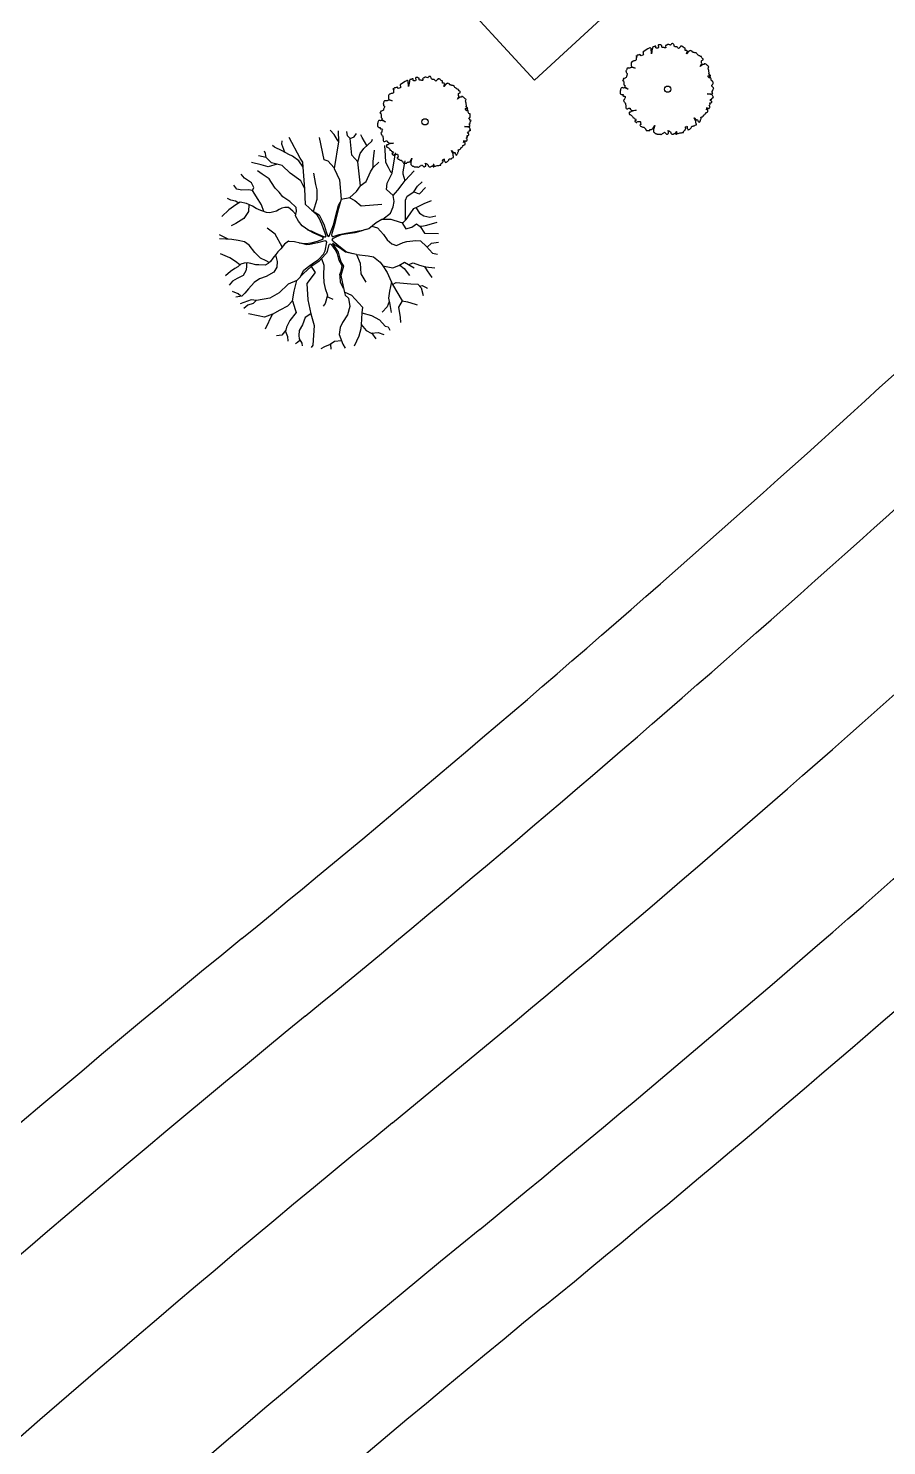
# Model space of a CAD drawing. Extents: x 99089 to 101049, y 99298 to 100905.
# Drawn here: x 99781.5 to 99850, y 100040.5 to 100153.6 of the extents above; entities that cross this region are included whole.
import ezdxf

# ---------------------------------------------------------------- set-up
doc = ezdxf.new("R2010")
doc.units = 0
for name, color, linetype in [('Survey Exist Alignments', 7, 'Continuous'), ('Survey Exist Pavement', 7, 'Continuous'), ('Survey Exist Surface', 7, 'Continuous'), ('Survey Exist Trees', 7, 'Continuous')]:
    doc.layers.add(name, color=color, linetype=linetype)

msp = doc.modelspace()

# ---------------------------------------------------------------- linework, layer by layer
at = {"layer": 'Survey Exist Alignments'}
for centre, start, end in [((99006.15, 101049.85), 309.27672, 313.86239), ((100614.95, 99082.65), 129.27672, 135.18124)]:
    msp.add_arc(centre, 1270.64, start, end, dxfattribs=at)
at = {"layer": 'Survey Exist Pavement'}
msp.add_lwpolyline([(99902.13, 100223.28), (99873.69, 100254.19), (99793.47, 100180.4), (99821.9, 100149.49)], close=True, dxfattribs=at)
for centre, radius, start, end in [((99006.15, 101049.85), 1259.64, 309.27672, 313.86239), ((99006.15, 101049.85), 1281.64, 309.27672, 313.86239), ((100614.95, 99082.65), 1281.64, 129.27672, 135.18124), ((100614.95, 99082.65), 1259.64, 129.27672, 135.18124)]:
    msp.add_arc(centre, radius, start, end, dxfattribs=at)
at = {"layer": 'Survey Exist Surface'}
for centre, radius, start, end in [((99006.15, 101049.85), 1251.64, 309.27672, 313.86239), ((99006.15, 101049.85), 1289.64, 309.27672, 313.86239), ((100614.95, 99082.65), 1289.64, 129.27672, 135.18124), ((100614.95, 99082.65), 1251.64, 129.27672, 135.18124)]:
    msp.add_arc(centre, radius, start, end, dxfattribs=at)
at = {"layer": 'Survey Exist Trees'}
for p, q in [((99830.95, 100152), (99830.58, 100151.77)), ((99811.57, 100149.38), (99811.19, 100149.16)), ((99832.53, 100148.78), (99832.53, 100148.78)), ((99813.14, 100146.17), (99813.14, 100146.17))]:
    msp.add_line(p, q, dxfattribs=at)
for points in [[(99830.58, 100151.77), (99830.53, 100151.77), (99830.56, 100151.73), (99830.56, 100151.69), (99830.58, 100151.64), (99830.58, 100151.6), (99830.6, 100151.55), (99830.56, 100151.53), (99830.53, 100151.49), (99830.47, 100151.46), (99830.4, 100151.44), (99830.36, 100151.46), (99830.36, 100151.51), (99830.31, 100151.55), (99830.27, 100151.53), (99830.22, 100151.51), (99830.18, 100151.49), (99830.14, 100151.49), (99830.09, 100151.49), (99830.05, 100151.44), (99829.98, 100151.42), (99830.05, 100151.38), (99830.05, 100151.33), (99830.02, 100151.29), (99830.02, 100151.24), (99830.02, 100151.2), (99830.02, 100151.15), (99830, 100151.11), (99829.96, 100151.07), (99829.91, 100151.04), (99829.87, 100151.04), (99829.83, 100151.04), (99829.78, 100151.02), (99829.74, 100151), (99829.69, 100150.98), (99829.65, 100150.96), (99829.61, 100150.89), (99829.61, 100150.84), (99829.61, 100150.8), (99829.61, 100150.76), (99829.61, 100150.69), (99829.61, 100150.65), (99829.63, 100150.58), (99829.92, 100150.45), (99829.61, 100150.51), (99829.56, 100150.49), (99829.52, 100150.47), (99829.47, 100150.45)], [(99834.27, 100151.84), (99834.22, 100151.82), (99834.03, 100151.6), (99834.11, 100151.84), (99834.05, 100151.86), (99834, 100151.86), (99833.96, 100151.88), (99833.91, 100151.88), (99833.91, 100151.93), (99833.91, 100151.97), (99833.91, 100152.02), (99833.96, 100152.02), (99833.91, 100152.04), (99833.83, 100152.08), (99833.76, 100152.13), (99833.76, 100152.17), (99833.72, 100152.19), (99833.67, 100152.22), (99833.63, 100152.22), (99833.56, 100152.22), (99833.56, 100152.17), (99833.52, 100152.13), (99833.47, 100152.11), (99833.43, 100152.06), (99833.38, 100152.04), (99833.32, 100152.11), (99833.27, 100152.15), (99833.23, 100152.15), (99833.16, 100152.15), (99833.12, 100152.15), (99833.1, 100152.19), (99833.05, 100152.22), (99833.03, 100152.26), (99833.03, 100152.3), (99833.01, 100152.35), (99832.96, 100152.39), (99832.92, 100152.42), (99832.88, 100152.42), (99832.83, 100152.39), (99832.81, 100152.35), (99832.76, 100152.3), (99832.72, 100152.33), (99832.68, 100152.33), (99832.61, 100152.35), (99832.57, 100152.35), (99832.52, 100152.35), (99832.48, 100152.3), (99832.43, 100152.3), (99832.39, 100152.28), (99832.37, 100152.24), (99832.32, 100152.22), (99832.35, 100152.17), (99832.39, 100152.13), (99832.37, 100152.08), (99832.32, 100152.08), (99832.28, 100152.08), (99832.23, 100152.11), (99832.19, 100152.11), (99832.15, 100152.11), (99832.1, 100152.11), (99832.06, 100152.13), (99832.06, 100152.17), (99832.06, 100152.22), (99832.06, 100152.26), (99832.01, 100152.28), (99831.97, 100152.33), (99831.93, 100152.33), (99831.88, 100152.33), (99831.84, 100152.33), (99831.79, 100152.33), (99831.77, 100152.28), (99831.77, 100152.24), (99831.79, 100152.19), (99831.79, 100152.15), (99831.79, 100152.11), (99831.77, 100152.06), (99831.73, 100152.06), (99831.68, 100152.06), (99831.64, 100152.06), (99831.59, 100152.08), (99831.59, 100152.13), (99831.59, 100152.17), (99831.59, 100152.22), (99831.55, 100152.22), (99831.51, 100152.22), (99831.46, 100152.19), (99831.42, 100152.17), (99831.37, 100152.17), (99831.33, 100152.17), (99831.33, 100152.13), (99831.31, 100152.08), (99831.31, 100152.04), (99831.28, 100152), (99831.22, 100151.6), (99831.2, 100152.02), (99831.17, 100152.06), (99831.13, 100152.08), (99831.09, 100152.08), (99831.04, 100152.06), (99831, 100152.04), (99830.95, 100152)], [(99836.1, 100148.96), (99836.06, 100149.01), (99836.04, 100149.05), (99836.06, 100149.1), (99836.08, 100149.14), (99836.12, 100149.14), (99836.12, 100149.19), (99836.15, 100149.23), (99836.15, 100149.27), (99836.15, 100149.32), (99836.12, 100149.36), (99836.12, 100149.41), (99836.08, 100149.43), (99836.04, 100149.45), (99836.01, 100149.5), (99835.99, 100149.56), (99835.99, 100149.61), (99835.98, 100149.66), (99835.96, 100149.68), (99835.93, 100149.7), (99835.9, 100149.7), (99835.86, 100149.69), (99835.84, 100149.67), (99835.8, 100149.71), (99835.75, 100149.76), (99835.76, 100149.84), (99835.81, 100149.86), (99835.84, 100149.85), (99835.84, 100149.83), (99835.9, 100149.8), (99835.9, 100149.82), (99835.94, 100149.83), (99835.94, 100149.86), (99835.92, 100149.89), (99835.87, 100149.95), (99835.84, 100149.96), (99835.83, 100149.98), (99835.81, 100149.98), (99835.81, 100150.03), (99835.84, 100150.07), (99835.84, 100150.11), (99835.81, 100150.16), (99835.81, 100150.2), (99835.81, 100150.27), (99835.79, 100150.34), (99835.79, 100150.38), (99835.77, 100150.42), (99835.77, 100150.47), (99835.79, 100150.51), (99835.81, 100150.56), (99835.79, 100150.6), (99835.75, 100150.62), (99835.68, 100150.67), (99835.66, 100150.71), (99835.62, 100150.76), (99835.57, 100150.78), (99835.53, 100150.8), (99835.48, 100150.8), (99835.44, 100150.8), (99835.44, 100150.76), (99835.37, 100150.76), (99835.33, 100150.76), (99835.13, 100150.58), (99835.26, 100150.84), (99835.22, 100150.87), (99835.22, 100150.91), (99835.22, 100150.96), (99835.22, 100151), (99835.22, 100151.04), (99835.26, 100151.07), (99835.31, 100151.09), (99835.35, 100151.11), (99835.35, 100151.15), (99835.35, 100151.2), (99835.31, 100151.22), (99835.26, 100151.27), (99835.22, 100151.33), (99835.22, 100151.38), (99835.17, 100151.38), (99835.11, 100151.4), (99835.08, 100151.44), (99835.04, 100151.44), (99835, 100151.46), (99834.95, 100151.49), (99834.93, 100151.53), (99834.89, 100151.57), (99834.86, 100151.62), (99834.86, 100151.66), (99834.82, 100151.66), (99834.78, 100151.69), (99834.73, 100151.69), (99834.69, 100151.69), (99834.64, 100151.71), (99834.6, 100151.71), (99834.55, 100151.73), (99834.51, 100151.73), (99834.49, 100151.77), (99834.49, 100151.82), (99834.36, 100151.86), (99834.31, 100151.84), (99834.27, 100151.84)], [(99814.88, 100149.23), (99814.84, 100149.21), (99814.65, 100148.99), (99814.73, 100149.23), (99814.66, 100149.25), (99814.62, 100149.25), (99814.57, 100149.27), (99814.53, 100149.27), (99814.53, 100149.32), (99814.53, 100149.36), (99814.53, 100149.41), (99814.57, 100149.41), (99814.53, 100149.43), (99814.44, 100149.47), (99814.37, 100149.52), (99814.37, 100149.56), (99814.33, 100149.58), (99814.28, 100149.61), (99814.24, 100149.61), (99814.17, 100149.61), (99814.17, 100149.56), (99814.13, 100149.52), (99814.09, 100149.49), (99814.04, 100149.45), (99814, 100149.43), (99813.93, 100149.49), (99813.89, 100149.54), (99813.84, 100149.54), (99813.78, 100149.54), (99813.73, 100149.54), (99813.71, 100149.58), (99813.67, 100149.61), (99813.64, 100149.65), (99813.64, 100149.69), (99813.62, 100149.74), (99813.58, 100149.78), (99813.53, 100149.8), (99813.49, 100149.8), (99813.45, 100149.78), (99813.42, 100149.74), (99813.38, 100149.69), (99813.33, 100149.72), (99813.29, 100149.72), (99813.22, 100149.74), (99813.18, 100149.74), (99813.14, 100149.74), (99813.09, 100149.69), (99813.05, 100149.69), (99813, 100149.67), (99812.98, 100149.63), (99812.94, 100149.61), (99812.96, 100149.56), (99813, 100149.52), (99812.98, 100149.47), (99812.94, 100149.47), (99812.89, 100149.47), (99812.85, 100149.49), (99812.8, 100149.49), (99812.76, 100149.49), (99812.72, 100149.49), (99812.67, 100149.52), (99812.67, 100149.56), (99812.67, 100149.61), (99812.67, 100149.65), (99812.63, 100149.67), (99812.58, 100149.72), (99812.54, 100149.72), (99812.49, 100149.72), (99812.45, 100149.72), (99812.41, 100149.72), (99812.38, 100149.67), (99812.38, 100149.63), (99812.41, 100149.58), (99812.41, 100149.54), (99812.41, 100149.49), (99812.38, 100149.45), (99812.34, 100149.45), (99812.3, 100149.45), (99812.25, 100149.45), (99812.21, 100149.47), (99812.21, 100149.52), (99812.21, 100149.56), (99812.21, 100149.61), (99812.16, 100149.61), (99812.12, 100149.61), (99812.08, 100149.58), (99812.03, 100149.56), (99811.99, 100149.56), (99811.94, 100149.56), (99811.94, 100149.52), (99811.92, 100149.47), (99811.92, 100149.43), (99811.9, 100149.38), (99811.84, 100148.99), (99811.81, 100149.41), (99811.79, 100149.45), (99811.74, 100149.47), (99811.7, 100149.47), (99811.66, 100149.45), (99811.61, 100149.43), (99811.57, 100149.38)], [(99829.47, 100150.45), (99829.43, 100150.45), (99829.38, 100150.47), (99829.34, 100150.45), (99829.3, 100150.45), (99829.25, 100150.4), (99829.25, 100150.36), (99829.23, 100150.31), (99829.21, 100150.27), (99829.19, 100150.23), (99829.19, 100150.18), (99829.21, 100150.18), (99829.21, 100150.14), (99829.23, 100150.09), (99829.25, 100150.05), (99829.3, 100150.03), (99829.3, 100149.98), (99829.3, 100149.94), (99829.27, 100149.89), (99829.25, 100149.85), (99829.23, 100149.81), (99829.23, 100149.76), (99829.21, 100149.72), (99829.16, 100149.69), (99829.12, 100149.65), (99829.05, 100149.63), (99829.02, 100149.62), (99829.02, 100149.63), (99829.01, 100149.64), (99828.98, 100149.59), (99828.98, 100149.59), (99829.02, 100149.58), (99829, 100149.57), (99828.99, 100149.56), (99828.93, 100149.48), (99829.01, 100149.45), (99829.01, 100149.41), (99829.03, 100149.36), (99829.03, 100149.32), (99829.03, 100149.27), (99829.03, 100149.23), (99829.03, 100149.19), (99829.03, 100149.14), (99829.05, 100149.1), (99829.1, 100149.1), (99829.12, 100149.05), (99829.1, 100149.01), (99829.1, 100148.96), (99829.37, 100148.79), (99829.07, 100148.88), (99829.03, 100148.88), (99828.99, 100148.85), (99828.94, 100148.88), (99828.9, 100148.9), (99828.85, 100148.88), (99828.81, 100148.85), (99828.79, 100148.81), (99828.77, 100148.77), (99828.77, 100148.7), (99828.74, 100148.63), (99828.74, 100148.59), (99828.72, 100148.54), (99828.72, 100148.5), (99828.72, 100148.46), (99828.74, 100148.41), (99828.79, 100148.39), (99828.85, 100148.35), (99828.9, 100148.35), (99828.94, 100148.35), (99828.99, 100148.32), (99828.96, 100148.31), (99828.95, 100148.29), (99828.94, 100148.26), (99828.99, 100148.23), (99829.03, 100148.21), (99829.07, 100148.21), (99829.12, 100148.19), (99829.14, 100148.15), (99829.12, 100148.1), (99829.1, 100148.06), (99829.07, 100148.01), (99829.07, 100148.01), (99829.07, 100148), (99829.1, 100147.97), (99829.07, 100147.96), (99829.07, 100147.95), (99829.03, 100147.92), (99829.01, 100147.88), (99829.03, 100147.84), (99829.03, 100147.79), (99829.07, 100147.75), (99829.1, 100147.7), (99829.14, 100147.68), (99829.16, 100147.64), (99829.16, 100147.59), (99829.16, 100147.55), (99829.19, 100147.5), (99829.19, 100147.46), (99829.19, 100147.42), (99829.19, 100147.37), (99829.19, 100147.33)], [(99811.19, 100149.16), (99811.15, 100149.16), (99811.17, 100149.12), (99811.17, 100149.07), (99811.19, 100149.03), (99811.19, 100148.99), (99811.21, 100148.94), (99811.17, 100148.92), (99811.15, 100148.88), (99811.08, 100148.85), (99811.01, 100148.83), (99810.97, 100148.85), (99810.97, 100148.9), (99810.93, 100148.94), (99810.88, 100148.92), (99810.84, 100148.9), (99810.79, 100148.88), (99810.75, 100148.88), (99810.71, 100148.88), (99810.66, 100148.83), (99810.59, 100148.81), (99810.66, 100148.76), (99810.66, 100148.72), (99810.64, 100148.68), (99810.64, 100148.63), (99810.64, 100148.59), (99810.64, 100148.54), (99810.62, 100148.5), (99810.57, 100148.46), (99810.53, 100148.43), (99810.48, 100148.43), (99810.44, 100148.43), (99810.4, 100148.41), (99810.35, 100148.39), (99810.31, 100148.37), (99810.26, 100148.34), (99810.22, 100148.28), (99810.22, 100148.23), (99810.22, 100148.19), (99810.22, 100148.15), (99810.22, 100148.08), (99810.22, 100148.04), (99810.24, 100147.97), (99810.53, 100147.84), (99810.22, 100147.9), (99810.17, 100147.88), (99810.13, 100147.86), (99810.09, 100147.84)], [(99816.72, 100146.35), (99816.67, 100146.4), (99816.65, 100146.44), (99816.67, 100146.49), (99816.69, 100146.53), (99816.74, 100146.53), (99816.74, 100146.58), (99816.76, 100146.62), (99816.76, 100146.66), (99816.76, 100146.71), (99816.74, 100146.75), (99816.74, 100146.8), (99816.69, 100146.82), (99816.65, 100146.84), (99816.63, 100146.88), (99816.6, 100146.95), (99816.6, 100147), (99816.59, 100147.05), (99816.58, 100147.07), (99816.55, 100147.09), (99816.51, 100147.09), (99816.48, 100147.08), (99816.46, 100147.06), (99816.41, 100147.1), (99816.37, 100147.15), (99816.38, 100147.23), (99816.43, 100147.25), (99816.46, 100147.24), (99816.45, 100147.22), (99816.51, 100147.19), (99816.51, 100147.21), (99816.56, 100147.22), (99816.55, 100147.25), (99816.53, 100147.28), (99816.48, 100147.34), (99816.45, 100147.35), (99816.44, 100147.36), (99816.43, 100147.37), (99816.43, 100147.42), (99816.45, 100147.46), (99816.45, 100147.5), (99816.43, 100147.55), (99816.43, 100147.59), (99816.43, 100147.66), (99816.41, 100147.73), (99816.41, 100147.77), (99816.38, 100147.81), (99816.38, 100147.86), (99816.41, 100147.9), (99816.43, 100147.95), (99816.41, 100147.99), (99816.36, 100148.01), (99816.3, 100148.06), (99816.27, 100148.1), (99816.23, 100148.15), (99816.18, 100148.17), (99816.14, 100148.19), (99816.1, 100148.19), (99816.05, 100148.19), (99816.05, 100148.15), (99815.99, 100148.15), (99815.94, 100148.15), (99815.74, 100147.97), (99815.88, 100148.23), (99815.83, 100148.26), (99815.83, 100148.3), (99815.83, 100148.34), (99815.83, 100148.39), (99815.83, 100148.43), (99815.88, 100148.46), (99815.92, 100148.48), (99815.96, 100148.5), (99815.96, 100148.54), (99815.96, 100148.59), (99815.92, 100148.61), (99815.88, 100148.65), (99815.83, 100148.72), (99815.83, 100148.76), (99815.79, 100148.76), (99815.72, 100148.79), (99815.7, 100148.83), (99815.65, 100148.83), (99815.61, 100148.85), (99815.57, 100148.88), (99815.54, 100148.92), (99815.5, 100148.96), (99815.48, 100149.01), (99815.48, 100149.05), (99815.43, 100149.05), (99815.39, 100149.07), (99815.35, 100149.07), (99815.3, 100149.07), (99815.26, 100149.1), (99815.21, 100149.1), (99815.17, 100149.12), (99815.12, 100149.12), (99815.1, 100149.16), (99815.1, 100149.21), (99814.97, 100149.25), (99814.93, 100149.23), (99814.88, 100149.23)], [(99834.78, 100146.16), (99834.78, 100146.2), (99834.63, 100146.49), (99834.82, 100146.27), (99834.82, 100146.31), (99834.82, 100146.35), (99834.86, 100146.33), (99834.91, 100146.33), (99834.95, 100146.29), (99834.93, 100146.24), (99834.95, 100146.2), (99835, 100146.16), (99835.04, 100146.13), (99835.08, 100146.16), (99835.11, 100146.2), (99835.13, 100146.24), (99835.15, 100146.29), (99835.15, 100146.33), (99835.17, 100146.38), (99835.2, 100146.42), (99835.2, 100146.47), (99835.17, 100146.51), (99835.17, 100146.55), (99835.22, 100146.55), (99835.26, 100146.58), (99835.31, 100146.58), (99835.37, 100146.62), (99835.39, 100146.66), (99835.39, 100146.71), (99835.44, 100146.73), (99835.5, 100146.77), (99835.53, 100146.82), (99835.57, 100146.84), (99835.57, 100146.89), (99835.59, 100146.93), (99835.64, 100146.93), (99835.68, 100146.95), (99835.73, 100146.97), (99835.73, 100147.02), (99835.73, 100147.06), (99835.73, 100147.11), (99835.7, 100147.15), (99835.66, 100147.15), (99835.62, 100147.13), (99835.62, 100147.17), (99835.64, 100147.22), (99835.64, 100147.26), (99835.66, 100147.31), (99835.66, 100147.26), (99835.7, 100147.26), (99835.75, 100147.26), (99835.79, 100147.24), (99835.84, 100147.24), (99835.86, 100147.28), (99835.9, 100147.31), (99835.9, 100147.35), (99835.9, 100147.39), (99835.88, 100147.44), (99835.84, 100147.46), (99835.86, 100147.5), (99835.88, 100147.55), (99835.92, 100147.57), (99835.92, 100147.62), (99835.88, 100147.64), (99835.9, 100147.68), (99835.95, 100147.7), (99835.99, 100147.7), (99836.04, 100147.75), (99836.04, 100147.79), (99836.01, 100147.84), (99835.97, 100147.86), (99835.92, 100147.9), (99835.95, 100147.95), (99835.99, 100147.97), (99836.04, 100147.99), (99836.06, 100148.04), (99836.15, 100148.15), (99836.12, 100148.08), (99836.17, 100148.06), (99836.17, 100148.1), (99836.17, 100148.15), (99836.15, 100148.19), (99836.12, 100148.23), (99836.1, 100148.28), (99836.08, 100148.32), (99835.69, 100148.4), (99836.06, 100148.41), (99836.1, 100148.43), (99836.12, 100148.48), (99836.08, 100148.52), (99836.08, 100148.57), (99836.08, 100148.61), (99836.08, 100148.65), (99836.12, 100148.65), (99836.12, 100148.7), (99836.15, 100148.74), (99836.15, 100148.79), (99836.19, 100148.83), (99836.21, 100148.88), (99836.17, 100148.9), (99836.1, 100148.96)], [(99810.09, 100147.84), (99810.04, 100147.84), (99810, 100147.86), (99809.95, 100147.84), (99809.91, 100147.84), (99809.87, 100147.79), (99809.87, 100147.75), (99809.84, 100147.7), (99809.82, 100147.66), (99809.8, 100147.61), (99809.8, 100147.57), (99809.82, 100147.57), (99809.82, 100147.53), (99809.84, 100147.48), (99809.87, 100147.44), (99809.91, 100147.42), (99809.91, 100147.37), (99809.91, 100147.33), (99809.89, 100147.28), (99809.87, 100147.24), (99809.84, 100147.19), (99809.84, 100147.15), (99809.82, 100147.11), (99809.78, 100147.08), (99809.73, 100147.04), (99809.67, 100147.02), (99809.64, 100147.01), (99809.64, 100147.02), (99809.63, 100147.03), (99809.59, 100146.98), (99809.59, 100146.98), (99809.64, 100146.97), (99809.61, 100146.96), (99809.6, 100146.95), (99809.54, 100146.87), (99809.62, 100146.84), (99809.62, 100146.8), (99809.64, 100146.75), (99809.64, 100146.71), (99809.64, 100146.66), (99809.64, 100146.62), (99809.64, 100146.58), (99809.64, 100146.53), (99809.67, 100146.49), (99809.71, 100146.49), (99809.73, 100146.44), (99809.71, 100146.4), (99809.71, 100146.35), (99809.98, 100146.18), (99809.69, 100146.27), (99809.64, 100146.27), (99809.6, 100146.24), (99809.56, 100146.27), (99809.51, 100146.29), (99809.47, 100146.27), (99809.42, 100146.24), (99809.4, 100146.2), (99809.38, 100146.15), (99809.38, 100146.09), (99809.36, 100146.02), (99809.36, 100145.98), (99809.34, 100145.93), (99809.34, 100145.89), (99809.34, 100145.85), (99809.36, 100145.8), (99809.4, 100145.78), (99809.47, 100145.73), (99809.51, 100145.73), (99809.56, 100145.73), (99809.6, 100145.71), (99809.57, 100145.7), (99809.56, 100145.68), (99809.56, 100145.65), (99809.6, 100145.62), (99809.64, 100145.6), (99809.69, 100145.6), (99809.73, 100145.58), (99809.76, 100145.54), (99809.73, 100145.49), (99809.71, 100145.45), (99809.69, 100145.4), (99809.69, 100145.4), (99809.69, 100145.38), (99809.72, 100145.36), (99809.69, 100145.34), (99809.69, 100145.34), (99809.64, 100145.31), (99809.62, 100145.27), (99809.64, 100145.23), (99809.64, 100145.18), (99809.69, 100145.14), (99809.71, 100145.09), (99809.76, 100145.07), (99809.78, 100145.03), (99809.78, 100144.98), (99809.78, 100144.94), (99809.8, 100144.89), (99809.8, 100144.85), (99809.8, 100144.81), (99809.8, 100144.76), (99809.8, 100144.72)], [(99829.19, 100147.33), (99829.19, 100147.28), (99829.21, 100147.24), (99829.25, 100147.22), (99829.3, 100147.22), (99829.34, 100147.22), (99829.38, 100147.24), (99829.43, 100147.26), (99829.47, 100147.26), (99829.52, 100147.26), (99829.54, 100147.22), (99829.54, 100147.17), (99829.61, 100147.13), (99829.65, 100147.08), (99830.01, 100147.09), (99829.61, 100147), (99829.56, 100146.95), (99829.52, 100146.95), (99829.47, 100146.95), (99829.45, 100146.91), (99829.45, 100146.86), (99829.45, 100146.8), (99829.47, 100146.75), (99829.52, 100146.75), (99829.56, 100146.73), (99829.61, 100146.71), (99829.67, 100146.64), (99829.72, 100146.6), (99829.74, 100146.55), (99829.74, 100146.51), (99829.78, 100146.51), (99829.83, 100146.49), (99829.85, 100146.44), (99829.89, 100146.42), (99829.96, 100146.4), (99829.98, 100146.35), (99830, 100146.31), (99829.96, 100146.29), (99829.94, 100146.24), (99829.89, 100146.24), (99829.91, 100146.2), (99829.96, 100146.16), (99830.02, 100146.13), (99830.07, 100146.11), (99830.05, 100146.16), (99830.09, 100146.18), (99830.14, 100146.2), (99830.18, 100146.2), (99830.22, 100146.2), (99830.27, 100146.2), (99830.33, 100146.2), (99830.36, 100146.16), (99830.36, 100146.11), (99830.36, 100146.07), (99830.38, 100146.02), (99830.38, 100145.96), (99830.33, 100145.93), (99830.29, 100145.91), (99830.33, 100145.87), (99830.36, 100145.82), (99830.4, 100145.8), (99830.44, 100145.8), (99830.49, 100145.76), (99830.53, 100145.74), (99830.58, 100145.74), (99830.62, 100145.74), (99830.67, 100145.69), (99830.73, 100145.65), (99830.75, 100145.6), (99830.75, 100145.56), (99830.8, 100145.54), (99830.82, 100145.49), (99830.86, 100145.49), (99830.91, 100145.47), (99830.95, 100145.47), (99831.02, 100145.47), (99831.09, 100145.47), (99831.09, 100145.51), (99831.11, 100145.56), (99831.15, 100145.56), (99831.22, 100145.56), (99831.26, 100145.58), (99831.31, 100145.6), (99831.35, 100145.6), (99831.49, 100145.87), (99831.39, 100145.56), (99831.39, 100145.51), (99831.39, 100145.47), (99831.39, 100145.43), (99831.39, 100145.38), (99831.42, 100145.34), (99831.46, 100145.31), (99831.51, 100145.27), (99831.53, 100145.23), (99831.57, 100145.23), (99831.62, 100145.23), (99831.66, 100145.2), (99831.7, 100145.2), (99831.75, 100145.2), (99831.79, 100145.2), (99831.84, 100145.2)], [(99815.39, 100143.54), (99815.39, 100143.59), (99815.25, 100143.88), (99815.43, 100143.66), (99815.43, 100143.7), (99815.43, 100143.74), (99815.48, 100143.72), (99815.52, 100143.72), (99815.57, 100143.68), (99815.54, 100143.63), (99815.57, 100143.59), (99815.61, 100143.54), (99815.65, 100143.52), (99815.7, 100143.54), (99815.72, 100143.59), (99815.74, 100143.63), (99815.77, 100143.68), (99815.77, 100143.72), (99815.79, 100143.77), (99815.81, 100143.81), (99815.81, 100143.85), (99815.79, 100143.9), (99815.79, 100143.94), (99815.83, 100143.94), (99815.88, 100143.96), (99815.92, 100143.96), (99815.99, 100144.01), (99816.01, 100144.05), (99816.01, 100144.1), (99816.05, 100144.12), (99816.12, 100144.16), (99816.14, 100144.21), (99816.18, 100144.23), (99816.18, 100144.27), (99816.21, 100144.32), (99816.25, 100144.32), (99816.3, 100144.34), (99816.34, 100144.36), (99816.34, 100144.41), (99816.34, 100144.45), (99816.34, 100144.5), (99816.32, 100144.54), (99816.27, 100144.54), (99816.23, 100144.52), (99816.23, 100144.56), (99816.25, 100144.61), (99816.25, 100144.65), (99816.27, 100144.69), (99816.27, 100144.65), (99816.32, 100144.65), (99816.36, 100144.65), (99816.41, 100144.63), (99816.45, 100144.63), (99816.47, 100144.67), (99816.52, 100144.69), (99816.52, 100144.74), (99816.52, 100144.78), (99816.49, 100144.83), (99816.45, 100144.85), (99816.47, 100144.89), (99816.49, 100144.94), (99816.54, 100144.96), (99816.54, 100145), (99816.49, 100145.03), (99816.52, 100145.07), (99816.56, 100145.09), (99816.6, 100145.09), (99816.65, 100145.14), (99816.65, 100145.18), (99816.63, 100145.23), (99816.58, 100145.25), (99816.54, 100145.29), (99816.56, 100145.34), (99816.6, 100145.36), (99816.65, 100145.38), (99816.67, 100145.42), (99816.76, 100145.54), (99816.74, 100145.47), (99816.78, 100145.45), (99816.78, 100145.49), (99816.78, 100145.54), (99816.76, 100145.58), (99816.74, 100145.62), (99816.72, 100145.67), (99816.69, 100145.71), (99816.31, 100145.79), (99816.67, 100145.8), (99816.72, 100145.82), (99816.74, 100145.87), (99816.69, 100145.91), (99816.69, 100145.96), (99816.69, 100146), (99816.69, 100146.04), (99816.74, 100146.04), (99816.74, 100146.09), (99816.76, 100146.13), (99816.76, 100146.18), (99816.8, 100146.22), (99816.83, 100146.27), (99816.78, 100146.29), (99816.72, 100146.35)], [(99831.84, 100145.2), (99831.88, 100145.2), (99831.93, 100145.2), (99831.97, 100145.2), (99831.97, 100145.16), (99832.01, 100145.16), (99832.06, 100145.18), (99832.1, 100145.23), (99832.17, 100145.27), (99832.21, 100145.29), (99832.26, 100145.34), (99832.3, 100145.31), (99832.35, 100145.27), (99832.39, 100145.23), (99832.43, 100145.2), (99832.5, 100145.2), (99832.54, 100145.23), (99832.59, 100145.25), (99832.59, 100145.25), (99832.59, 100145.31), (99832.59, 100145.38), (99832.57, 100145.43), (99832.54, 100145.49), (99832.54, 100145.45), (99832.59, 100145.45), (99832.63, 100145.45), (99832.68, 100145.43), (99832.74, 100145.36), (99832.79, 100145.31), (99832.79, 100145.27), (99832.81, 100145.23), (99832.85, 100145.2), (99832.9, 100145.2), (99832.94, 100145.18), (99832.99, 100145.2), (99833.05, 100145.23), (99833.1, 100145.23), (99833.14, 100145.25), (99833.16, 100145.29), (99833.21, 100145.34), (99833.23, 100145.38), (99833.18, 100145.38), (99833.23, 100145.38), (99833.27, 100145.38), (99833.25, 100145.34), (99833.23, 100145.29), (99833.21, 100145.25), (99833.18, 100145.2), (99833.23, 100145.2), (99833.27, 100145.23), (99833.32, 100145.23), (99833.36, 100145.23), (99833.43, 100145.27), (99833.49, 100145.29), (99833.54, 100145.29), (99833.58, 100145.29), (99833.63, 100145.29), (99833.69, 100145.31), (99833.74, 100145.31), (99833.78, 100145.31), (99833.78, 100145.36), (99833.8, 100145.4), (99833.83, 100145.45), (99833.87, 100145.47), (99833.91, 100145.51), (99833.91, 100145.56), (99833.94, 100145.6), (99833.98, 100145.6), (99833.98, 100145.65), (99833.94, 100145.69), (99833.94, 100145.74), (99833.96, 100145.78), (99834, 100145.78), (99834.02, 100145.82), (99834.07, 100145.8), (99834.07, 100145.76), (99834.07, 100145.71), (99834.09, 100145.67), (99834.11, 100145.62), (99834.16, 100145.56), (99834.16, 100145.51), (99834.2, 100145.56), (99834.25, 100145.56), (99834.29, 100145.58), (99834.31, 100145.62), (99834.36, 100145.65), (99834.4, 100145.69), (99834.42, 100145.74), (99834.44, 100145.78), (99834.49, 100145.82), (99834.55, 100145.82), (99834.6, 100145.85), (99834.64, 100145.85), (99834.69, 100145.87), (99834.73, 100145.91), (99834.78, 100145.93), (99834.82, 100145.93), (99834.82, 100145.98), (99834.8, 100146.02), (99834.78, 100146.09), (99834.78, 100146.16)], [(99803.59, 100139.57), (99803.56, 100140.82), (99803.42, 100142.56), (99803.39, 100142.94), (99803.17, 100143.27), (99802.3, 100144.91)], [(99805.87, 100142.52), (99805.41, 100143.02), (99805.1, 100143.14), (99804.72, 100144.92)], [(99806.21, 100144.63), (99805.9, 100145.16), (99805.56, 100145.51)], [(99806.21, 100145.46), (99806.24, 100144.58), (99805.9, 100142.44), (99806.33, 100141.55), (99806.46, 100139.99), (99807.15, 100140.13), (99807.67, 100140.61), (99807.99, 100141.06), (99807.77, 100142.99), (99807.29, 100143.51), (99807.18, 100144.83), (99806.95, 100145.05), (99806.91, 100145.4)], [(99807.18, 100144.83), (99807.48, 100144.97), (99807.68, 100145.23)], [(99808.51, 100144.27), (99808.13, 100144.91), (99808.01, 100145.14)], [(99800.46, 100143.32), (99800.42, 100143.63), (99800.33, 100143.84)], [(99803.42, 100142.56), (99803.06, 100143.07), (99802.56, 100143.43), (99802.28, 100143.57), (99801.75, 100143.85), (99801.14, 100144.16), (99800.98, 100144.27)], [(99801.95, 100143.75), (99801.72, 100144.38), (99801.73, 100144.66)], [(99807.77, 100142.99), (99807.96, 100143.65), (99808.27, 100144.04), (99808.89, 100144.63), (99808.96, 100144.79)], [(99809, 100142.53), (99809, 100143.01), (99809.11, 100143.9)], [(99809.8, 100144.72), (99809.8, 100144.67), (99809.82, 100144.63), (99809.87, 100144.61), (99809.91, 100144.61), (99809.95, 100144.61), (99810, 100144.63), (99810.04, 100144.65), (99810.09, 100144.65), (99810.13, 100144.65), (99810.15, 100144.61), (99810.15, 100144.56), (99810.22, 100144.52), (99810.26, 100144.47), (99810.62, 100144.48), (99810.22, 100144.39), (99810.17, 100144.34), (99810.13, 100144.34), (99810.09, 100144.34), (99810.06, 100144.3), (99810.06, 100144.25), (99810.06, 100144.19), (99810.09, 100144.14), (99810.13, 100144.14), (99810.17, 100144.12), (99810.22, 100144.1), (99810.29, 100144.03), (99810.33, 100143.99), (99810.35, 100143.94), (99810.35, 100143.9), (99810.4, 100143.9), (99810.44, 100143.88), (99810.46, 100143.83), (99810.51, 100143.81), (99810.57, 100143.79), (99810.59, 100143.74), (99810.62, 100143.7), (99810.57, 100143.68), (99810.55, 100143.63), (99810.51, 100143.63), (99810.53, 100143.59), (99810.57, 100143.54), (99810.64, 100143.52), (99810.68, 100143.5), (99810.66, 100143.54), (99810.71, 100143.57), (99810.75, 100143.59), (99810.79, 100143.59), (99810.84, 100143.59), (99810.88, 100143.59), (99810.95, 100143.59), (99810.97, 100143.54), (99810.97, 100143.5), (99810.97, 100143.46), (99810.99, 100143.41), (99810.99, 100143.35), (99810.95, 100143.32), (99810.9, 100143.3), (99810.95, 100143.26), (99810.97, 100143.21), (99811.01, 100143.19), (99811.06, 100143.19), (99811.1, 100143.15), (99811.15, 100143.12), (99811.19, 100143.12), (99811.24, 100143.12), (99811.28, 100143.08), (99811.35, 100143.04), (99811.37, 100142.99), (99811.37, 100142.95), (99811.41, 100142.93), (99811.43, 100142.88), (99811.48, 100142.88), (99811.52, 100142.86), (99811.57, 100142.86), (99811.63, 100142.86), (99811.7, 100142.86), (99811.7, 100142.9), (99811.72, 100142.95), (99811.77, 100142.95), (99811.83, 100142.95), (99811.88, 100142.97), (99811.92, 100142.99), (99811.96, 100142.99), (99812.1, 100143.26), (99812.01, 100142.95), (99812.01, 100142.9), (99812.01, 100142.86), (99812.01, 100142.81), (99812.01, 100142.77), (99812.03, 100142.73), (99812.08, 100142.7), (99812.12, 100142.66), (99812.14, 100142.62), (99812.19, 100142.62), (99812.23, 100142.62), (99812.27, 100142.59), (99812.32, 100142.59), (99812.36, 100142.59), (99812.41, 100142.59), (99812.45, 100142.59)], [(99810.52, 100142.06), (99810.42, 100142.16), (99810.23, 100142.53), (99810.03, 100142.92), (99809.98, 100143.48), (99809.95, 100144.29)], [(99801.33, 100142.78), (99800.63, 100142.59), (99800.07, 100142.73), (99799.28, 100142.93)], [(99803.56, 100140.82), (99803.23, 100141.47), (99802.39, 100142.06), (99801.75, 100142.68), (99800.88, 100142.9), (99800.46, 100143.32), (99799.84, 100143.45)], [(99807.98, 100141.07), (99808.46, 100141.41), (99808.8, 100142.17), (99809, 100142.53), (99809.47, 100142.95)], [(99809.79, 100138.39), (99810.39, 100138.87), (99810.61, 100139.38), (99810.67, 100139.8), (99810.61, 100140.29), (99810.08, 100140.78), (99810.13, 100141.27), (99810.52, 100142.06), (99810.8, 100143.69)], [(99811.55, 100141.47), (99811.4, 100142), (99811.4, 100142.19), (99811.55, 100143.07)], [(99812.45, 100142.59), (99812.49, 100142.59), (99812.54, 100142.59), (99812.58, 100142.59), (99812.58, 100142.55), (99812.63, 100142.55), (99812.67, 100142.57), (99812.72, 100142.62), (99812.78, 100142.66), (99812.83, 100142.68), (99812.87, 100142.73), (99812.91, 100142.7), (99812.96, 100142.66), (99813, 100142.62), (99813.05, 100142.59), (99813.11, 100142.59), (99813.16, 100142.62), (99813.2, 100142.64), (99813.2, 100142.64), (99813.2, 100142.7), (99813.2, 100142.77), (99813.18, 100142.81), (99813.16, 100142.88), (99813.16, 100142.84), (99813.2, 100142.84), (99813.25, 100142.84), (99813.29, 100142.81), (99813.36, 100142.75), (99813.4, 100142.7), (99813.4, 100142.66), (99813.42, 100142.62), (99813.47, 100142.59), (99813.51, 100142.59), (99813.56, 100142.57), (99813.6, 100142.59), (99813.67, 100142.62), (99813.71, 100142.62), (99813.75, 100142.64), (99813.78, 100142.68), (99813.82, 100142.73), (99813.84, 100142.77), (99813.8, 100142.77), (99813.84, 100142.77), (99813.89, 100142.77), (99813.86, 100142.73), (99813.84, 100142.68), (99813.82, 100142.64), (99813.8, 100142.59), (99813.84, 100142.59), (99813.89, 100142.62), (99813.93, 100142.62), (99813.98, 100142.62), (99814.04, 100142.66), (99814.11, 100142.68), (99814.15, 100142.68), (99814.2, 100142.68), (99814.24, 100142.68), (99814.31, 100142.7), (99814.35, 100142.7), (99814.4, 100142.7), (99814.4, 100142.75), (99814.42, 100142.79), (99814.44, 100142.84), (99814.48, 100142.86), (99814.53, 100142.9), (99814.53, 100142.95), (99814.55, 100142.99), (99814.59, 100142.99), (99814.59, 100143.04), (99814.55, 100143.08), (99814.55, 100143.12), (99814.57, 100143.17), (99814.62, 100143.17), (99814.64, 100143.21), (99814.68, 100143.19), (99814.68, 100143.15), (99814.68, 100143.1), (99814.7, 100143.06), (99814.73, 100143.01), (99814.77, 100142.95), (99814.77, 100142.9), (99814.82, 100142.95), (99814.86, 100142.95), (99814.9, 100142.97), (99814.93, 100143.01), (99814.97, 100143.04), (99815.01, 100143.08), (99815.04, 100143.12), (99815.06, 100143.17), (99815.1, 100143.21), (99815.17, 100143.21), (99815.21, 100143.23), (99815.26, 100143.23), (99815.3, 100143.26), (99815.35, 100143.3), (99815.39, 100143.32), (99815.43, 100143.32), (99815.43, 100143.37), (99815.41, 100143.41), (99815.39, 100143.48), (99815.39, 100143.54)], [(99800.28, 100139), (99800.09, 100139.54), (99799.81, 100139.96), (99799.36, 100140.69), (99799.48, 100140.94), (99799.28, 100141.31), (99798.72, 100141.67), (99798.47, 100141.99)], [(99803.34, 100137.88), (99803.34, 100137.88), (99803.05, 100138.25), (99802.8, 100138.67), (99802.89, 100139.03), (99802.86, 100139.34), (99802.36, 100139.82), (99801.8, 100140.18), (99801.49, 100140.55), (99801.18, 100140.88), (99800.9, 100141.33), (99800.71, 100141.61), (99800.15, 100141.98), (99799.76, 100142.26)], [(99804.24, 100139.03), (99804.54, 100139.99), (99804.54, 100140.74), (99804.43, 100141.16), (99804.26, 100142.06)], [(99810.61, 100140.29), (99810.98, 100140.71), (99811.32, 100141.18), (99811.57, 100141.49), (99812.28, 100142.27)], [(99799.37, 100140.68), (99799.06, 100140.75), (99798.52, 100140.72), (99798.13, 100140.8), (99797.89, 100141.11)], [(99811.59, 100138.33), (99811.59, 100139.91), (99811.72, 100140.23), (99812.26, 100140.59), (99812.54, 100141.03), (99812.92, 100141.38)], [(99812.27, 100140.59), (99812.52, 100140.48), (99812.71, 100140.43), (99813.18, 100140.92)], [(99802.83, 100138.78), (99802.58, 100139.03), (99802.24, 100139.32), (99801.96, 100139.32), (99801.71, 100139.29), (99801.49, 100139.18), (99801.29, 100139.04), (99800.76, 100138.9), (99800.48, 100138.92), (99800.03, 100139.09), (99799.67, 100139.26), (99799.36, 100139.43), (99798.89, 100139.65), (99798.38, 100139.77), (99798.13, 100139.6), (99797.85, 100139.4), (99797.48, 100139.15), (99796.93, 100138.62)], [(99798.27, 100139.69), (99798.02, 100139.85), (99797.65, 100139.93), (99797.38, 100140.06)], [(99799.09, 100139.56), (99799.05, 100139.01), (99798.69, 100138.45), (99798.04, 100138.06), (99797.68, 100137.87)], [(99803.76, 100137.56), (99804.05, 100137.47), (99804.44, 100137.28), (99804.81, 100137.12), (99805.13, 100136.98), (99805.21, 100136.99), (99805.24, 100137.07), (99805.11, 100137.41), (99804.9, 100138), (99804.69, 100138.47), (99804.56, 100138.7), (99804.19, 100139.03), (99803.59, 100139.57)], [(99804.08, 100139.13), (99804.44, 100138.91), (99804.7, 100138.74), (99804.9, 100138.32), (99805.09, 100137.91), (99805.26, 100137.4), (99805.37, 100137.09), (99805.42, 100137.02), (99805.5, 100137.05), (99805.58, 100137.25), (99805.71, 100137.59), (99805.87, 100138.04), (99806.01, 100138.58), (99806.13, 100139.1), (99806.23, 100139.49), (99806.39, 100139.75)], [(99806.46, 100139.99), (99806.24, 100139.25), (99806.09, 100138.64), (99805.92, 100137.95), (99805.7, 100137.25), (99805.67, 100137.14), (99805.72, 100137.02), (99805.81, 100137.01), (99806.29, 100137.17), (99806.83, 100137.28), (99807.45, 100137.38), (99807.86, 100137.47), (99808.21, 100137.51)], [(99807.09, 100140.12), (99807.55, 100139.9), (99808.05, 100139.47), (99809.7, 100139.6)], [(99808.4, 100137.57), (99808.65, 100137.66), (99809.24, 100138.13), (99809.71, 100138.39), (99810.41, 100138.41), (99811.17, 100138.16), (99811.39, 100138.13), (99811.64, 100138.38), (99811.95, 100138.83), (99812.26, 100139.25), (99812.6, 100139.42), (99813.08, 100139.64), (99813.66, 100139.88)], [(99812.42, 100139.33), (99812.71, 100138.89), (99813.04, 100138.66), (99813.52, 100138.55), (99814.02, 100138.67)], [(99811.3, 100138.14), (99811.61, 100137.63), (99812.09, 100137.77), (99812.48, 100138.02), (99812.76, 100137.82), (99813.1, 100137.29), (99814.22, 100137.25)], [(99812.7, 100137.87), (99812.9, 100137.85), (99813.29, 100137.91), (99814.12, 100138.16)], [(99797.43, 100136.79), (99796.74, 100137.14)], [(99801.75, 100136.19), (99801.19, 100137.19), (99800.55, 100137.69)], [(99803.11, 100136.51), (99803.6, 100136.46), (99804.05, 100136.5), (99804.55, 100136.63), (99805, 100136.81), (99805.04, 100136.89), (99804.98, 100136.96), (99804.26, 100137.28), (99803.86, 100137.49), (99803.34, 100137.88)], [(99808.4, 100137.57), (99808.03, 100137.44), (99807.53, 100137.32), (99806.99, 100137.23), (99806.46, 100137.15), (99806.09, 100136.98), (99805.76, 100136.82), (99805.71, 100136.76), (99805.81, 100136.64), (99806.1, 100136.41), (99806.64, 100135.98), (99806.89, 100135.8), (99807.37, 100135.65)], [(99808.89, 100137.85), (99809.35, 100137.71), (99809.82, 100137.18), (99810.13, 100136.76), (99810.49, 100136.42), (99810.88, 100136.31), (99811.39, 100136.54), (99811.7, 100136.62), (99812.42, 100136.7), (99812.79, 100136.67), (99813.26, 100136.23), (99813.74, 100135.69), (99814.15, 100135.6)], [(99800.7, 100134.94), (99800.47, 100135.06), (99800.02, 100135.29), (99799.55, 100135.73), (99799.1, 100136.32), (99798.74, 100136.6), (99798.23, 100136.69), (99797.73, 100136.77), (99796.74, 100136.82)], [(99802.3, 100136.62), (99802.24, 100136.63), (99801.93, 100136.4), (99801.62, 100136.04), (99801.39, 100135.79), (99801.23, 100135.59), (99801, 100135.28), (99800.81, 100135.03), (99800.61, 100134.86), (99800.38, 100134.72), (99799.88, 100134.75), (99799.63, 100134.75), (99799.24, 100134.87), (99798.96, 100134.92), (99798.71, 100134.89), (99798.43, 100134.81), (99798.2, 100134.59), (99797.95, 100134.45), (99797.61, 100134.22), (99797.22, 100133.88)], [(99803.17, 100133.76), (99803.48, 100134.33), (99803.83, 100134.62), (99804.23, 100134.9), (99804.64, 100135.19), (99805.03, 100135.61), (99805.17, 100135.88), (99805.3, 100136.55), (99805.26, 100136.65), (99805.16, 100136.67), (99804.57, 100136.51), (99803.96, 100136.37), (99803.71, 100136.35), (99803.18, 100136.49), (99802.73, 100136.58), (99802.3, 100136.62)], [(99806.64, 100132.87), (99806.41, 100133.37), (99806.36, 100133.83), (99806.35, 100133.99), (99806.44, 100134.25), (99806.53, 100134.68), (99806.28, 100135.1), (99806.16, 100135.62), (99805.97, 100135.97), (99805.7, 100136.34), (99805.6, 100136.4), (99805.5, 100136.38), (99805.43, 100136.27), (99805.32, 100135.82), (99805.29, 100135.69), (99804.89, 100135.25), (99804.68, 100135.02), (99804.06, 100134.63), (99803.44, 100134.07), (99802.92, 100133.49)], [(99807.67, 100135.59), (99806.8, 100135.76), (99806.4, 100136.06), (99805.76, 100136.45), (99806, 100136.08), (99806.21, 100135.76), (99806.28, 100135.45), (99806.43, 100135), (99806.63, 100134.66), (99806.43, 100133.89), (99806.68, 100132.64)], [(99813.32, 100136.16), (99813.66, 100136.48), (99814.23, 100136.56)], [(99798.37, 100134.75), (99798.01, 100135.01), (99797.56, 100135.32), (99796.81, 100135.63)], [(99798.89, 100134.92), (99798.9, 100134.56), (99798.84, 100134.28), (99798.62, 100133.91), (99798.14, 100133.66), (99797.78, 100133.44), (99797.52, 100133.14)], [(99801.2, 100135.56), (99801.34, 100135.03), (99801.31, 100134.58), (99801.08, 100134.16), (99800.47, 100133.83), (99799.93, 100133.63), (99799.51, 100133.33), (99799.06, 100132.85), (99798.76, 100132.49), (99798.53, 100132.26), (99798.04, 100132.17)], [(99804.89, 100135.25), (99805.06, 100134.72), (99805.03, 100133.91), (99805.08, 100133.35), (99805.17, 100132.87), (99805.36, 100132.34), (99805.16, 100131.67), (99805.02, 100131.45)], [(99807.67, 100135.59), (99808.6, 100135.48), (99809.02, 100135.38), (99809.57, 100134.97), (99809.77, 100134.68), (99810.13, 100134.15), (99810.55, 100133.19), (99811.31, 100131.87), (99811.04, 100131.36), (99811.17, 100130.56), (99811.2, 100130.14)], [(99807.67, 100135.59), (99807.98, 100134.89), (99808.02, 100134.03), (99808.41, 100133.37)], [(99809.77, 100134.68), (99810.57, 100134.52), (99811.05, 100134.69), (99811.52, 100134.97), (99812.28, 100134.52)], [(99811.14, 100134.74), (99811.47, 100134.46), (99811.91, 100133.9)], [(99811.85, 100134.78), (99812.2, 100134.91), (99812.7, 100134.74), (99813.18, 100134.6), (99813.94, 100134.52)], [(99804.06, 100134.63), (99804.37, 100134.14), (99803.71, 100133.27), (99803.79, 100131.95), (99804.04, 100130.84), (99804.29, 100129.91), (99804.19, 100128.35), (99804.06, 100128.16)], [(99813.11, 100134.62), (99813.31, 100134.27), (99813.69, 100133.75)], [(99798.43, 100132.24), (99798.22, 100132.43), (99797.78, 100132.62)], [(99800.41, 100129.64), (99800.98, 100130.81), (99801.57, 100131.17), (99802.2, 100131.49), (99802.57, 100131.89), (99802.7, 100132.65), (99802.92, 100133.49), (99802.21, 100133.22), (99801.49, 100132.51), (99800.75, 100132.09), (99799.68, 100131.9), (99799.27, 100131.95), (99798.39, 100131.65)], [(99806.68, 100132.64), (99806.76, 100132.34), (99807.04, 100132.09), (99807.15, 100131.42), (99806.95, 100130.77), (99806.56, 100130.16), (99806.36, 100129.74), (99806.3, 100129.18), (99806.58, 100128.42), (99806.76, 100128.11)], [(99806.7, 100132.59), (99807.27, 100132.34), (99808.16, 100131.36), (99808.1, 100130.91), (99808.04, 100129.97), (99808.01, 100129.65), (99807.86, 100129.06), (99807.5, 100128.25)], [(99810.46, 100133.39), (99810.32, 100132.64), (99810.23, 100132.08), (99810.34, 100131.58), (99810.45, 100130.94)], [(99810.55, 100133.19), (99810.85, 100133.34), (99811.44, 100133.29), (99812.02, 100133.23), (99812.56, 100133.2), (99812.84, 100132.92), (99813, 100132.3)], [(99812.7, 100133.06), (99812.92, 100133.09), (99813.28, 100132.92), (99813.31, 100132.86)], [(99799.67, 100131.91), (99799.43, 100131.67), (99799.01, 100131.53), (99798.68, 100131.27)], [(99802.57, 100131.89), (99802.78, 100131.2), (99802.87, 100130.94), (99802.36, 100130.3), (99802.08, 100129.77), (99802, 100129.43), (99802.16, 100129.04), (99802.19, 100128.66)], [(99805.33, 100132.23), (99805.44, 100132.17), (99805.78, 100132)], [(99810.29, 100131.82), (99810.12, 100131.39), (99809.72, 100130.97)], [(99811.31, 100131.87), (99811.74, 100131.8), (99812.36, 100131.61), (99812.52, 100131.57)], [(99800.98, 100130.81), (99800.32, 100130.58), (99799.82, 100130.69), (99799.06, 100130.83)], [(99804.04, 100130.84), (99803.57, 100130.55), (99803.37, 100129.96), (99803.09, 100129.52), (99803.06, 100129.1), (99803.11, 100128.84), (99803.31, 100128.51), (99803.34, 100128.28)], [(99808.1, 100130.91), (99808.88, 100130.72), (99809.51, 100130.37), (99809.97, 100129.85), (99810.2, 100129.79), (99810.35, 100129.53)], [(99802.02, 100129.54), (99801.71, 100129.15), (99801.28, 100129.09)], [(99808.04, 100129.99), (99808.46, 100129.51), (99808.85, 100129.31), (99809.41, 100129.34), (99809.87, 100129.2)], [(99808.87, 100129.32), (99809.22, 100128.85)], [(99803.17, 100128.74), (99802.97, 100128.54), (99802.81, 100128.44)], [(99806.48, 100128.69), (99805.91, 100128.64), (99805.58, 100128.39), (99805.13, 100128.2), (99804.83, 100128.04)], [(99805.61, 100128.42), (99805.63, 100128.02)]]:
    msp.add_lwpolyline(points, dxfattribs=at)
for centre in [(99832.53, 100148.78), (99813.14, 100146.17)]:
    msp.add_circle(centre, 0.25, dxfattribs=at)
msp.add_spline([(99708.96, 100746.98), (99744.35, 100746.98), (99761.48, 100717.28), (99780.88, 100709.29), (99813.99, 100700.15), (99843.68, 100681.88), (99844.82, 100654.46), (99837.97, 100622.48), (99815.14, 100597.35), (99823.13, 100587.07), (99837.97, 100589.36), (99839.11, 100579.08), (99890.49, 100565.37), (99883.64, 100525.4), (99872.22, 100476.28), (99890.49, 100435.16), (99875.65, 100396.33), (99852.81, 100386.05), (99810.57, 100359.78), (99753.48, 100331.22), (99752.34, 100269.55), (99708.96, 100231.85), (99672.42, 100279.83), (99651.87, 100314.09), (99622.18, 100372.34), (99579.94, 100363.2), (99561.67, 100339.22), (99547.97, 100307.24), (99506.87, 100301.53), (99492.03, 100253.55), (99514.86, 100197.59), (99538.84, 100148.47), (99495.45, 100087.94), (99466.91, 100099.36), (99416.67, 100077.66), (99398.41, 100043.39), (99357.3, 100004.56), (99323.05, 100001.13), (99289.94, 100017.12), (99224.86, 100033.11), (99184.9, 100029.69), (99151.79, 100022.83), (99124.39, 99976), (99108.41, 99926.89), (99089, 99900.62)], degree=3, dxfattribs=at)

doc.saveas('drawing.dxf')
